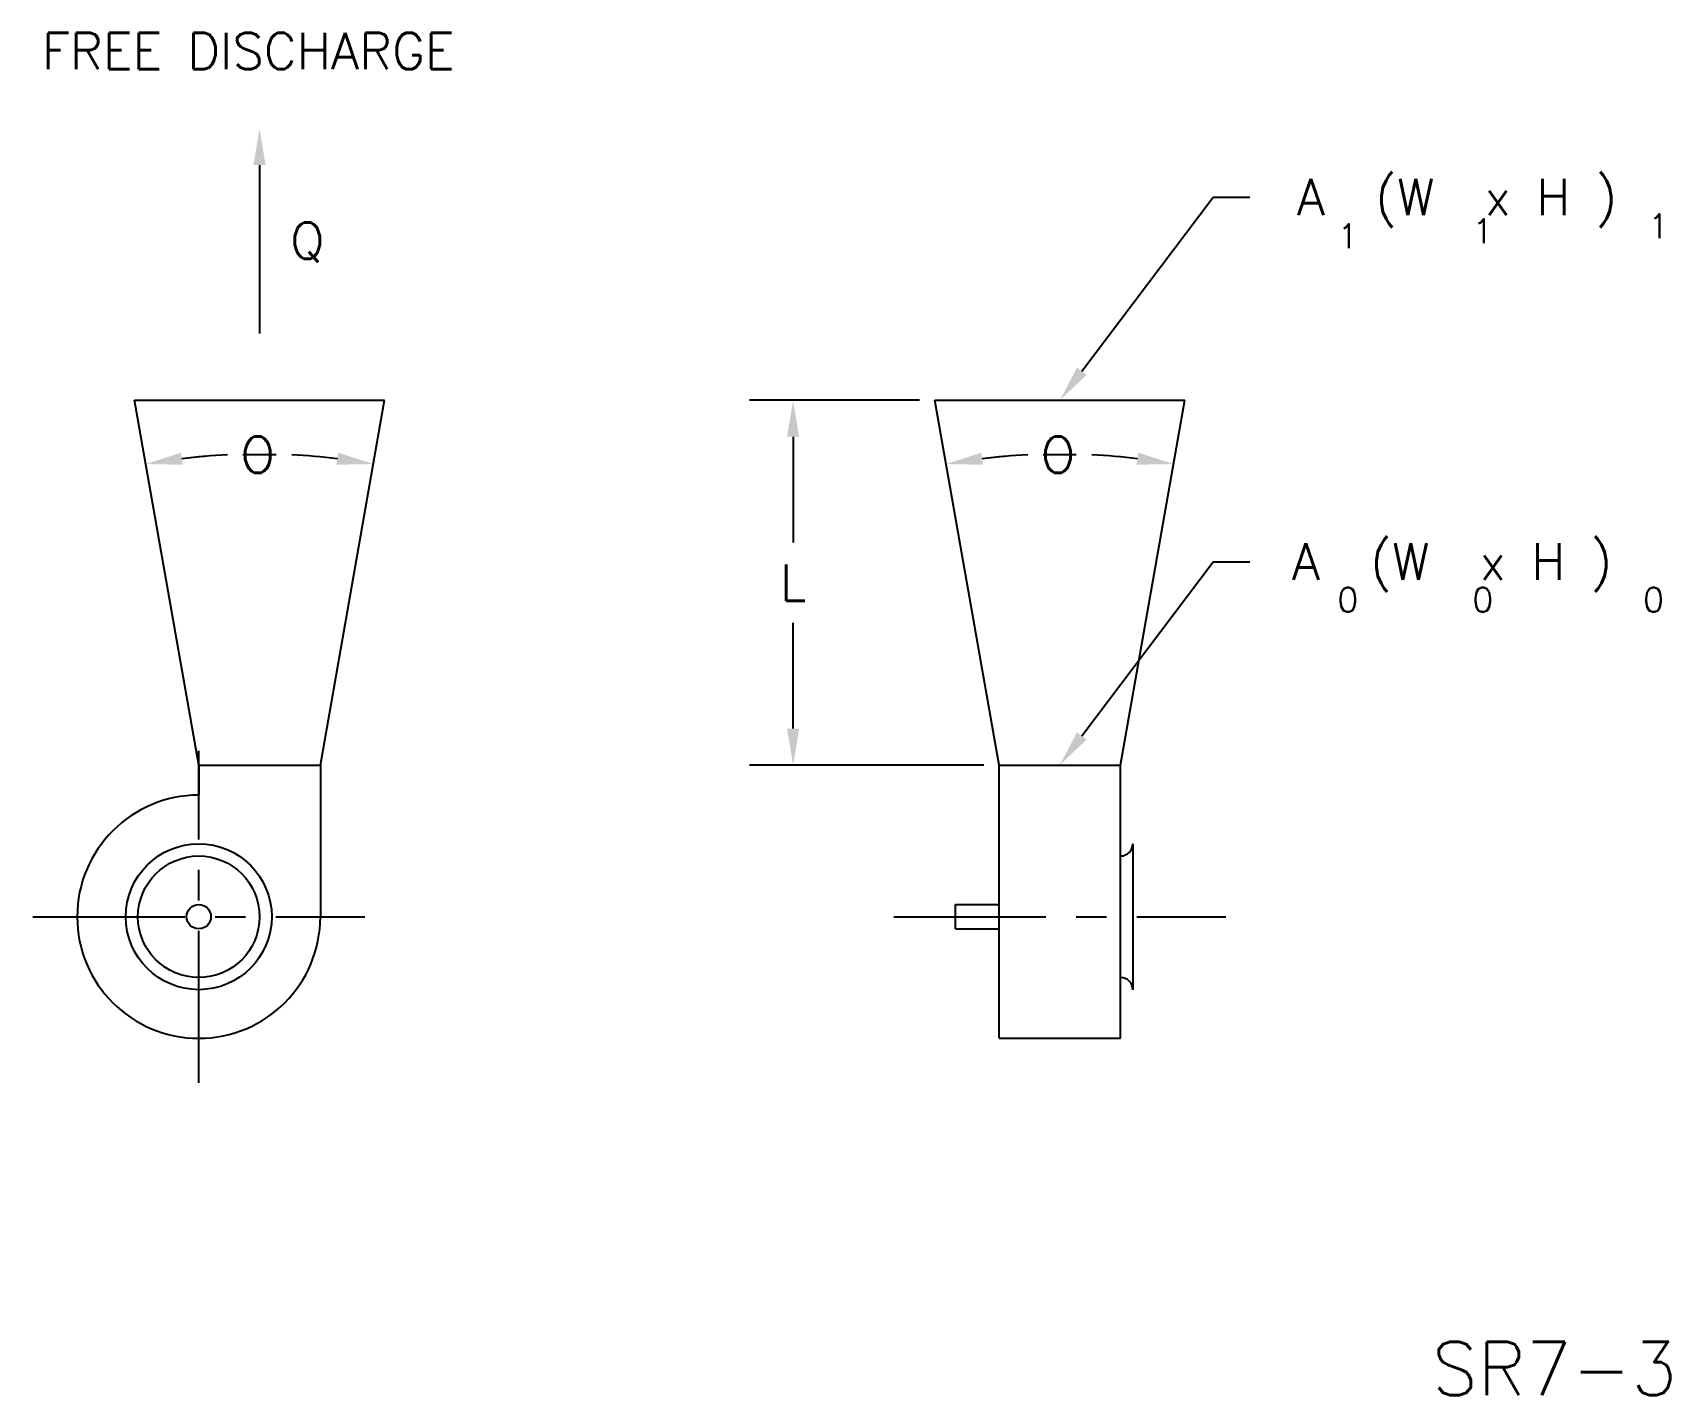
# Model space of a CAD drawing. Extents: x 2.47 to 9.21, y 1.04 to 6.64.
import ezdxf
from ezdxf.enums import TextEntityAlignment as Align

# ---------------------------------------------------------------- set-up
doc = ezdxf.new("R2010")
doc.units = 0
doc.header["$LTSCALE"] = 0.5
doc.header["$MEASUREMENT"] = 0
doc.linetypes.add('CENTER', pattern=[2, 1.25, -0.25, 0.25, -0.25])
doc.layers.get('0').update_dxf_attribs({"linetype": 'CONTINUOUS'})
doc.layers.add('NUMBER', color=7, linetype='CONTINUOUS')
doc.styles.add('ROMANS', font='romans')

msp = doc.modelspace()

# ---------------------------------------------------------------- linework, layer by layer
for p, q in [((3.4076, 6.0956), (3.4076, 5.4037)), ((6.7889, 5.2479), (7.3296, 5.9635)), ((7.3296, 5.9635), (7.4796, 5.9635)), ((2.8931, 5.1283), (3.922, 5.1283)), ((3.1576, 3.6283), (2.8931, 5.1283)), ((3.6576, 3.6283), (3.922, 5.1283)), ((6.1215, 5.1283), (5.4219, 5.1283)), ((6.184, 5.1283), (7.213, 5.1283)), ((6.4485, 3.6283), (6.184, 5.1283)), ((6.9485, 3.6283), (7.213, 5.1283)), ((5.6019, 4.9783), (5.6019, 4.5433)), ((3.3395, 4.9062), (3.4756, 4.9062)), ((6.6305, 4.9062), (6.7665, 4.9062)), ((6.7889, 3.7479), (7.3296, 4.4635)), ((7.3296, 4.4635), (7.4796, 4.4635)), ((5.6019, 3.7783), (5.6019, 4.2133)), ((3.1576, 3.6283), (3.1576, 3.5046)), ((3.1576, 3.6283), (3.6576, 3.6283)), ((3.6576, 3.6283), (3.6576, 3.0046)), ((6.386, 3.6283), (5.4219, 3.6283)), ((6.4485, 3.6283), (6.9485, 3.6283)), ((6.4485, 2.5046), (6.4485, 3.6283)), ((6.9485, 2.5046), (6.9485, 3.6283)), ((6.9985, 3.3046), (6.9985, 2.7046)), ((6.2702, 3.0546), (6.4485, 3.0546)), ((6.2702, 2.9546), (6.2702, 3.0546)), ((6.2702, 2.9546), (6.4485, 2.9546)), ((6.4485, 2.5046), (6.9485, 2.5046))]:
    msp.add_line(p, q)
at = {"linetype": 'CENTER'}
for p, q in [((3.1576, 2.322), (3.1576, 3.6873)), ((2.4749, 3.0046), (3.8402, 3.0046)), ((6.0158, 3.0046), (7.3812, 3.0046))]:
    msp.add_line(p, q, dxfattribs=at)
for radius in [0.3, 0.25, 0.05]:
    msp.add_circle((3.1576, 3.0046), radius)
for centre, radius, start, end in [((3.4076, 2.2104), 2.6967, 92.80768, 96.81258), ((3.4076, 2.2104), 2.6967, 94.6889, 96.81258), ((3.4076, 2.2104), 2.6967, 83.18742, 87.19232), ((6.6985, 2.2104), 2.6967, 92.80768, 96.81258), ((6.6985, 2.2104), 2.6967, 94.6889, 96.81258), ((6.6985, 2.2104), 2.6967, 83.18742, 87.19232), ((3.1576, 3.0046), 0.5, 90, 0), ((6.9485, 3.3046), 0.05, 270, 0), ((6.9485, 2.7046), 0.05, 0, 90)]:
    msp.add_arc(centre, radius, start, end)
for points in [[(3.4326, 6.0956), (3.3826, 6.0956), (3.4076, 6.2456)], [(6.8089, 5.2329), (6.769, 5.263), (6.6985, 5.1283)], [(5.5769, 4.9783), (5.6269, 4.9783), (5.6019, 5.1283)], [(3.0913, 4.8634), (3.084, 4.9128), (2.9393, 4.8662)], [(3.7238, 4.8634), (3.7311, 4.9128), (3.8758, 4.8662)], [(6.3823, 4.8634), (6.375, 4.9128), (6.2302, 4.8662)], [(7.0147, 4.8634), (7.0221, 4.9128), (7.1668, 4.8662)], [(5.5769, 3.7783), (5.6269, 3.7783), (5.6019, 3.6283)], [(6.8089, 3.7329), (6.769, 3.763), (6.6985, 3.6283)]]:
    msp.add_solid(points)

# ---------------------------------------------------------------- texts
at = {"style": 'ROMANS'}
for s, height, p in [('FREE DISCHARGE', 0.15, (2.5122, 6.4899)), ('Q', 0.15, (3.5332, 5.7102)), ('1', 0.1, (8.3953, 5.7741)), ('1', 0.1, (9.118, 5.7946)), ('1', 0.1, (7.8402, 5.7535)), ('O', 0.15, (3.3294, 4.8296)), ('O', 0.15, (6.6204, 4.8296)), ('0', 0.1, (7.8402, 4.258)), ('0', 0.1, (8.3953, 4.258)), ('0', 0.1, (9.0975, 4.258))]:
    msp.add_text(s, height=height, dxfattribs=at).set_placement(p)
for p in [(7.6737, 5.9644), (7.6531, 4.4656)]:
    msp.add_text('A  (W  x H )', height=0.15, dxfattribs=at).set_placement(p, align=Align.MIDDLE_LEFT)
msp.add_text('L', height=0.15, dxfattribs=at).set_placement((5.6019, 4.3783), align=Align.MIDDLE_CENTER)
at = {"layer": 'NUMBER', "style": 'ROMANS'}
msp.add_text('SR7-3', height=0.22, dxfattribs=at).set_placement((8.2284, 1.0368))

doc.saveas('drawing.dxf')
